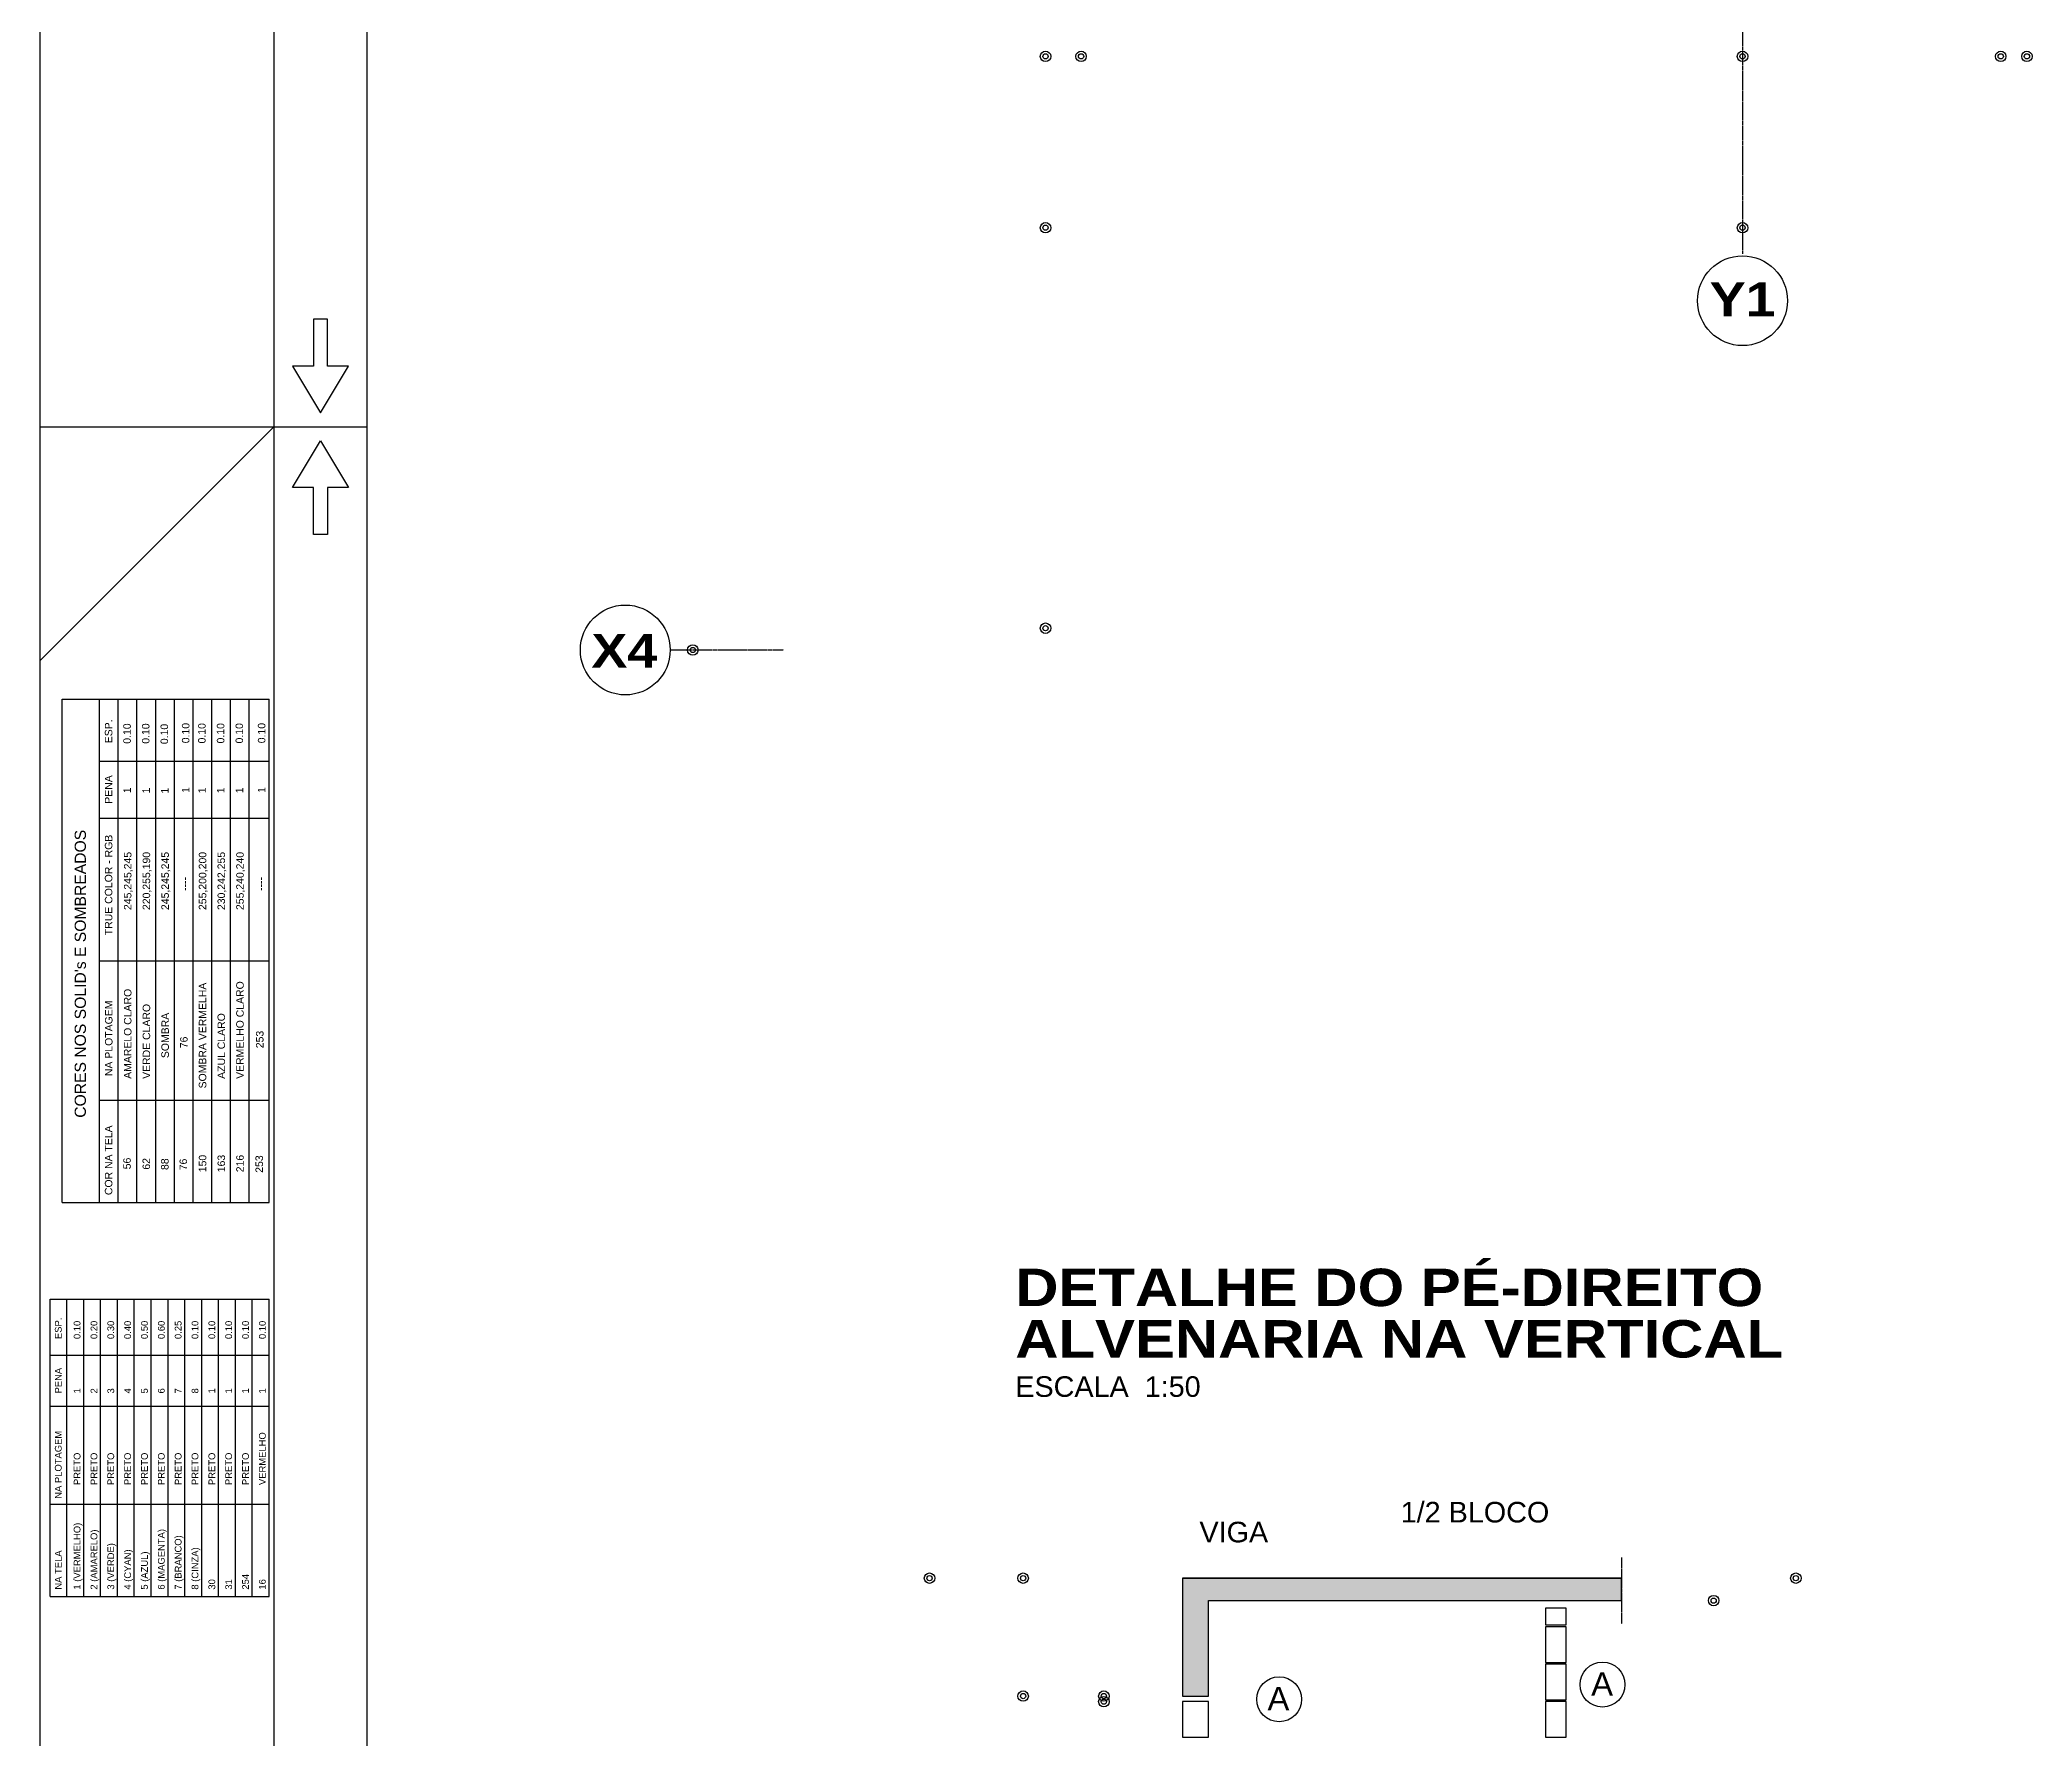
# Model space of a CAD drawing. Extents: x -15895 to 12929, y -2522 to 15173.
# Drawn here: x -15895 to -14830, y 11472 to 12380 of the extents above; entities that cross this region are included whole.
import ezdxf

# ---------------------------------------------------------------- set-up
doc = ezdxf.new("R2010")
doc.units = 0
doc.linetypes.add('ESTILO_TQS_0007', pattern=[2.1, 1.5, -0.2, 0.2, -0.2])
for name, color, linetype in [('MTH-108', 1, 'Continuous'), ('MTH-179', 1, 'Continuous'), ('MTH-230', 1, 'Continuous'), ('MTH-231', 1, 'Continuous'), ('MTH-EIXO-214', 4, 'Continuous'), ('MTH-EIXO-217', 8, 'Continuous'), ('MTH-LINHA-CORTE', 5, 'Continuous'), ('MTH-MARGEM', 5, 'Continuous'), ('MTH-SIMB_COTA', 3, 'Continuous'), ('MTH-SOMBRA21', 150, 'Continuous'), ('MTH-TXT', 4, 'Continuous'), ('MTH-TXT-NEGRITO', 5, 'Continuous'), ('MTH-TXT-NOTAS', 3, 'Continuous'), ('MTH-TXT2', 5, 'Continuous')]:
    doc.layers.add(name, color=color, linetype=linetype)
doc.styles.add('TQS_ARIAL', font='arial.ttf')
doc.styles.add('TQS_ARIAL_BLACK', font='ariblk.ttf')

msp = doc.modelspace()

# ---------------------------------------------------------------- linework, layer by layer
at = {"layer": 'MTH-108', "linetype": 'Continuous'}
for radius in [2.8, 1.4]:
    msp.add_circle((-14956.16, 11557.61), radius, dxfattribs=at)
at = {"layer": 'MTH-179', "linetype": 'Continuous'}
for p, q in [((-15894.64, 15172.93), (-15894.64, 10672.93)), ((-15769.64, 15172.93), (-15769.64, 10672.93)), ((-15894.64, 12172.93), (-15719.64, 12172.93)), ((-15894.64, 12047.93), (-15769.64, 12172.93))]:
    msp.add_line(p, q, dxfattribs=at)
for points in [[(-15744.64, 12180.43), (-15729.64, 12205.43), (-15740.89, 12205.43), (-15740.89, 12230.43), (-15748.39, 12230.43), (-15748.39, 12205.43), (-15759.64, 12205.43), (-15744.64, 12180.43)], [(-15744.64, 12165.43), (-15729.64, 12140.43), (-15740.89, 12140.43), (-15740.89, 12115.43), (-15748.39, 12115.43), (-15748.39, 12140.43), (-15759.64, 12140.43), (-15744.64, 12165.43)]]:
    msp.add_lwpolyline(points, dxfattribs=at)
at = {"layer": 'MTH-230', "linetype": 'Continuous'}
for p, q in [((-15882.72, 12027.43), (-15772.14, 12027.43)), ((-15862.72, 11994.17), (-15772.14, 11994.17)), ((-15862.72, 11963.86), (-15772.14, 11963.86)), ((-15862.72, 11887.57), (-15772.14, 11887.57)), ((-15862.72, 11813.07), (-15772.14, 11813.07)), ((-15882.72, 11758.33), (-15772.14, 11758.33)), ((-15889.14, 11706.66), (-15772.14, 11706.66)), ((-15889.14, 11676.72), (-15772.14, 11676.72)), ((-15889.14, 11649.45), (-15772.14, 11649.45)), ((-15889.14, 11597.15), (-15772.14, 11597.15)), ((-15889.14, 11547.88), (-15772.14, 11547.88))]:
    msp.add_line(p, q, dxfattribs=at)
for points in [[(-15882.72, 11758.33), (-15882.72, 12027.43)], [(-15862.72, 11758.33), (-15862.72, 12027.43)], [(-15852.72, 11758.33), (-15852.72, 12027.43)], [(-15842.72, 11758.33), (-15842.72, 12027.43)], [(-15832.72, 11758.33), (-15832.72, 12027.43)], [(-15822.72, 11758.33), (-15822.72, 12027.43)], [(-15812.72, 11758.33), (-15812.72, 12027.43)], [(-15802.72, 11758.33), (-15802.72, 12027.43)], [(-15792.72, 11758.33), (-15792.72, 12027.43)], [(-15782.72, 11758.33), (-15782.72, 12027.43)], [(-15772.14, 11758.33), (-15772.14, 12027.43)], [(-15889.14, 11547.88), (-15889.14, 11706.66)], [(-15880.14, 11547.88), (-15880.14, 11706.66)], [(-15871.14, 11547.88), (-15871.14, 11706.66)], [(-15862.14, 11547.88), (-15862.14, 11706.66)], [(-15853.14, 11547.88), (-15853.14, 11706.66)], [(-15844.14, 11547.88), (-15844.14, 11706.66)], [(-15835.14, 11547.88), (-15835.14, 11706.66)], [(-15826.14, 11547.88), (-15826.14, 11706.66)], [(-15817.14, 11547.88), (-15817.14, 11706.66)], [(-15808.14, 11547.88), (-15808.14, 11706.66)], [(-15799.14, 11547.88), (-15799.14, 11706.66)], [(-15790.14, 11547.88), (-15790.14, 11706.66)], [(-15781.14, 11547.88), (-15781.14, 11706.66)], [(-15772.14, 11547.88), (-15772.14, 11706.66)]]:
    msp.add_lwpolyline(points, dxfattribs=at)
for centre, radius in [((-14984.66, 12240.34), 24), ((-15581.75, 12053.66), 24), ((-15059.5, 11500.73), 12), ((-15232.28, 11492.86), 12)]:
    msp.add_circle(centre, radius, dxfattribs=at)
at = {"layer": 'MTH-231', "linetype": 'Continuous'}
for points in [[(-15078.98, 11541.61), (-15089.98, 11541.61), (-15089.98, 11532.61), (-15078.98, 11532.61), (-15078.98, 11541.61)], [(-15078.98, 11531.61), (-15089.98, 11531.61), (-15089.98, 11512.61), (-15078.98, 11512.61), (-15078.98, 11531.61)], [(-15078.98, 11511.61), (-15089.98, 11511.61), (-15089.98, 11492.61), (-15078.98, 11492.61), (-15078.98, 11511.61)], [(-15269.98, 11491.61), (-15283.98, 11491.61), (-15283.98, 11472.61), (-15269.98, 11472.61), (-15269.98, 11491.61)], [(-15078.98, 11491.61), (-15089.98, 11491.61), (-15089.98, 11472.61), (-15078.98, 11472.61), (-15078.98, 11491.61)]]:
    msp.add_lwpolyline(points, dxfattribs=at)
at = {"layer": 'MTH-EIXO-214', "linetype": 'ESTILO_TQS_0007'}
for p, q in [((-14984.66, 14881.16), (-14984.66, 12265.32)), ((-15557.75, 12053.66), (-15497.21, 12053.66))]:
    msp.add_line(p, q, dxfattribs=at)
at = {"layer": 'MTH-EIXO-217', "linetype": 'ESTILO_TQS_0007'}
msp.add_line((-15049.36, 11568.57), (-15049.36, 11533.17), dxfattribs=at)
at = {"layer": 'MTH-LINHA-CORTE', "linetype": 'Continuous'}
for p, q in [((-15283.98, 11557.61), (-15283.98, 11494.61)), ((-15283.98, 11557.61), (-15049.36, 11557.61)), ((-15269.98, 11494.61), (-15269.98, 11545.61)), ((-15269.98, 11545.61), (-15049.36, 11545.61)), ((-15283.98, 11494.61), (-15269.98, 11494.61))]:
    msp.add_line(p, q, dxfattribs=at)
at = {"layer": 'MTH-MARGEM', "linetype": 'Continuous'}
msp.add_line((-15719.64, 10722.93), (-15719.64, 15122.93), dxfattribs=at)
at = {"layer": 'MTH-SIMB_COTA', "linetype": 'Continuous'}
for centre, radius in [((-15357.16, 12370.91), 2.8), ((-15338.16, 12370.91), 2.8), ((-15338.16, 12370.91), 2.8), ((-14984.66, 12370.91), 2.8), ((-14984.66, 12370.91), 2.8), ((-14846.66, 12370.91), 2.8), ((-14846.66, 12370.91), 2.8), ((-14832.66, 12370.91), 2.8), ((-14832.66, 12370.91), 2.8), ((-15357.16, 12370.91), 1.4), ((-15338.16, 12370.91), 1.4), ((-15338.16, 12370.91), 1.4), ((-14984.66, 12370.91), 1.4), ((-14984.66, 12370.91), 1.4), ((-14846.66, 12370.91), 1.4), ((-14846.66, 12370.91), 1.4), ((-14832.66, 12370.91), 1.4), ((-14832.66, 12370.91), 1.4), ((-15357.16, 12279.34), 2.8), ((-15357.16, 12279.34), 1.4), ((-14984.66, 12279.34), 2.8), ((-14984.66, 12279.34), 2.8), ((-14984.66, 12279.34), 1.4), ((-14984.66, 12279.34), 1.4), ((-15357.16, 12065.31), 2.8), ((-15357.16, 12065.31), 1.4), ((-15545.66, 12053.66), 2.8), ((-15545.66, 12053.66), 1.4), ((-15419.14, 11557.61), 2.8), ((-15419.14, 11557.61), 1.4), ((-15369.14, 11557.61), 2.8), ((-15369.14, 11557.61), 1.4), ((-15000.09, 11545.61), 2.8), ((-15000.09, 11545.61), 1.4), ((-15369.14, 11494.61), 2.8), ((-15369.14, 11494.61), 2.8), ((-15369.14, 11494.61), 1.4), ((-15369.14, 11494.61), 1.4), ((-15325.96, 11494.61), 2.8), ((-15325.96, 11491.61), 2.8), ((-15325.96, 11494.61), 1.4), ((-15325.96, 11491.61), 1.4)]:
    msp.add_circle(centre, radius, dxfattribs=at)
at = {"layer": 'MTH-SOMBRA21', "linetype": 'Continuous'}
msp.add_lwpolyline([(-15049.36, 11557.61), (-15283.98, 11557.61), (-15283.98, 11494.61), (-15269.98, 11494.61), (-15269.98, 11545.61), (-15049.36, 11545.61), (-15049.36, 11557.61)], dxfattribs=at)
for points in [[(-15283.98, 11494.61), (-15269.98, 11494.61), (-15283.98, 11557.61)], [(-15269.98, 11494.61), (-15269.98, 11545.61), (-15283.98, 11557.61)], [(-15283.98, 11557.61), (-15269.98, 11545.61), (-15049.36, 11557.61)], [(-15269.98, 11545.61), (-15049.36, 11545.61), (-15049.36, 11557.61)]]:
    msp.add_solid(points, dxfattribs=at)

# ---------------------------------------------------------------- texts
at = {"layer": 'MTH-230', "linetype": 'Continuous', "style": 'TQS_ARIAL'}
for s, height, p in [('ESP.', 4, (-15855.9, 12003.81)), ('0.10', 4, (-15846.02, 12003.55)), ('0.10', 4, (-15836.06, 12003.57)), ('0.10', 4, (-15826.14, 12003.33)), ('0.10', 4, (-15814.71, 12003.81)), ('0.10', 4, (-15806.05, 12003.71)), ('0.10', 4, (-15796.05, 12003.71)), ('0.10', 4, (-15786.05, 12003.71)), ('0.10', 4, (-15774.12, 12003.81)), ('PENA', 4, (-15855.9, 11971.5)), ('1', 4, (-15845.93, 11977.14)), ('1', 4, (-15835.82, 11977)), ('1', 4, (-15825.82, 11976.92)), ('1', 4, (-15814.71, 11977.32)), ('1', 4, (-15805.96, 11977.13)), ('1', 4, (-15795.96, 11977.13)), ('1', 4, (-15785.96, 11977.13)), ('1', 4, (-15774.12, 11977.32)), ("CORES NOS SOLID's E SOMBREADOS", 6, (-15870.02, 11803.66)), ('TRUE COLOR - RGB', 4, (-15855.9, 11901.23)), ('245,245,245', 4, (-15845.68, 11914.68)), ('220,255,190', 4, (-15835.68, 11914.68)), ('245,245,245', 4, (-15825.68, 11914.68)), ('255,200,200', 4, (-15805.68, 11914.68)), ('230,242,255', 4, (-15795.68, 11914.68)), ('255,240,240', 4, (-15785.68, 11914.68)), ('----', 4, (-15815.22, 11924.89)), ('----', 4, (-15774.63, 11924.89)), ('AMARELO CLARO', 4, (-15845.68, 11824.46)), ('SOMBRA VERMELHA', 4, (-15805.68, 11819.35)), ('VERMELHO CLARO', 4, (-15785.68, 11824.46)), ('NA PLOTAGEM', 4, (-15855.81, 11825.94)), ('VERDE CLARO', 4, (-15835.68, 11824.46)), ('SOMBRA', 4, (-15825.68, 11835.55)), ('AZUL CLARO', 4, (-15795.68, 11824.46)), ('76', 4, (-15815.68, 11840.83)), ('253', 4, (-15775.1, 11840.83)), ('COR NA TELA', 4, (-15855.9, 11762.33)), ('56', 4, (-15846.05, 11776.13)), ('62', 4, (-15835.76, 11775.94)), ('88', 4, (-15825.86, 11775.74)), ('76', 4, (-15815.99, 11775.6)), ('150', 4, (-15805.67, 11774.55)), ('163', 4, (-15795.67, 11774.55)), ('216', 4, (-15785.67, 11774.55)), ('253', 4, (-15775.4, 11774.26)), ('ESP.', 3.6, (-15883, 11685.4)), ('0.10', 3.6, (-15872.92, 11685.4)), ('0.20', 3.6, (-15863.92, 11685.4)), ('0.30', 3.6, (-15854.92, 11685.4)), ('0.40', 3.6, (-15845.92, 11685.4)), ('0.50', 3.6, (-15836.92, 11685.4)), ('0.60', 3.6, (-15827.92, 11685.4)), ('0.25', 3.6, (-15818.92, 11685.4)), ('0.10', 3.6, (-15809.92, 11685.4)), ('0.10', 3.6, (-15800.92, 11685.4)), ('0.10', 3.6, (-15791.92, 11685.4)), ('0.10', 3.6, (-15782.92, 11685.4)), ('0.10', 3.6, (-15773.92, 11685.4)), ('PENA', 3.6, (-15883, 11656.32)), ('1', 3.6, (-15872.92, 11656.32)), ('2', 3.6, (-15863.92, 11656.32)), ('3', 3.6, (-15854.92, 11656.32)), ('4', 3.6, (-15845.92, 11656.32)), ('5', 3.6, (-15836.92, 11656.32)), ('6', 3.6, (-15827.92, 11656.32)), ('7', 3.6, (-15818.92, 11656.32)), ('8', 3.6, (-15809.92, 11656.32)), ('1', 3.6, (-15800.92, 11656.32)), ('1', 3.6, (-15791.92, 11656.32)), ('1', 3.6, (-15782.92, 11656.32)), ('1', 3.6, (-15773.92, 11656.32)), ('NA PLOTAGEM', 3.6, (-15883, 11600.04)), ('VERMELHO', 3.6, (-15773.92, 11607.38)), ('PRETO', 3.6, (-15872.92, 11607.38)), ('PRETO', 3.6, (-15863.92, 11607.38)), ('PRETO', 3.6, (-15854.92, 11607.38)), ('PRETO', 3.6, (-15845.92, 11607.38)), ('PRETO', 3.6, (-15836.92, 11607.38)), ('PRETO', 3.6, (-15827.92, 11607.38)), ('PRETO', 3.6, (-15818.92, 11607.38)), ('PRETO', 3.6, (-15809.92, 11607.38)), ('PRETO', 3.6, (-15800.92, 11607.38)), ('PRETO', 3.6, (-15791.92, 11607.38)), ('PRETO', 3.6, (-15782.92, 11607.38)), ('1 (VERMELHO)', 3.6, (-15872.92, 11551.48)), ('2 (AMARELO)', 3.6, (-15863.92, 11551.48)), ('3 (VERDE)', 3.6, (-15854.92, 11551.48)), ('6 (MAGENTA)', 3.6, (-15827.92, 11551.48)), ('7 (BRANCO)', 3.6, (-15818.92, 11551.48)), ('NA TELA', 3.6, (-15883, 11551.48)), ('4 (CYAN)', 3.6, (-15845.92, 11551.48)), ('5 (AZUL)', 3.6, (-15836.92, 11551.48)), ('8 (CINZA)', 3.6, (-15809.92, 11551.48)), ('30', 3.6, (-15800.92, 11551.48)), ('31', 3.6, (-15791.92, 11551.48)), ('254', 3.6, (-15782.92, 11551.48)), ('16', 3.6, (-15773.92, 11551.48))]:
    msp.add_text(s, height=height, rotation=90, dxfattribs=at).set_placement(p)
at = {"layer": 'MTH-TXT', "linetype": 'Continuous', "style": 'TQS_ARIAL'}
msp.add_text('VIGA', height=11, dxfattribs=at).set_placement((-15274.89, 11576.74))
at = {"layer": 'MTH-TXT-NEGRITO', "linetype": 'Continuous', "style": 'TQS_ARIAL_BLACK'}
for s, height, p in [('Y1', 18, (-15002.2, 12232.06)), ('X4', 18, (-15599.87, 12044.26)), ('DETALHE DO PÉ-DIREITO', 20, (-15373.32, 11703.01)), ('ALVENARIA NA VERTICAL', 20, (-15373.32, 11675.51))]:
    msp.add_text(s, height=height, dxfattribs=at).set_placement(p)
at = {"layer": 'MTH-TXT-NOTAS', "linetype": 'Continuous', "style": 'TQS_ARIAL'}
for s, p in [('ESCALA  1:50', (-15373.32, 11654.51)), ('1/2 BLOCO', (-15167.35, 11587.38))]:
    msp.add_text(s, height=11, dxfattribs=at).set_placement(p)
at = {"layer": 'MTH-TXT2', "linetype": 'Continuous', "style": 'TQS_ARIAL'}
for p in [(-15065.52, 11494.87), (-15238.5, 11487.01)]:
    msp.add_text('A', height=12.5, dxfattribs=at).set_placement(p)

doc.saveas('drawing.dxf')
